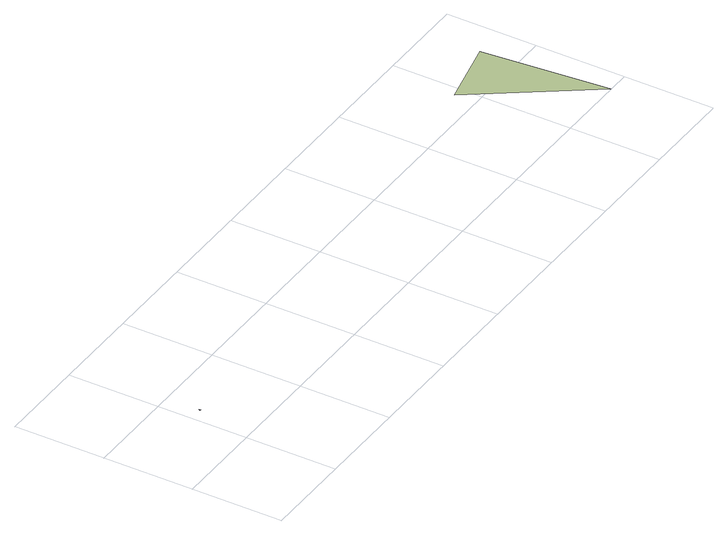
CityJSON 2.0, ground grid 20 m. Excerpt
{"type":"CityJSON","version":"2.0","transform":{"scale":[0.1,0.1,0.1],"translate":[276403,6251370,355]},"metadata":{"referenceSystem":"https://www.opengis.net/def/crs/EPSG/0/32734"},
"CityObjects":{
"terrain1":{"type":"TINRelief","geometry":[{"type":"CompositeSurface","lod":"1","boundaries":[[[0,1,2]],[[3,4,5]]]}]}
},
"vertices":[
[8,112,30],[7,109,30],[9,108,30],[1180,249,9],[1353,2,9],[1329,282,9]
]}
